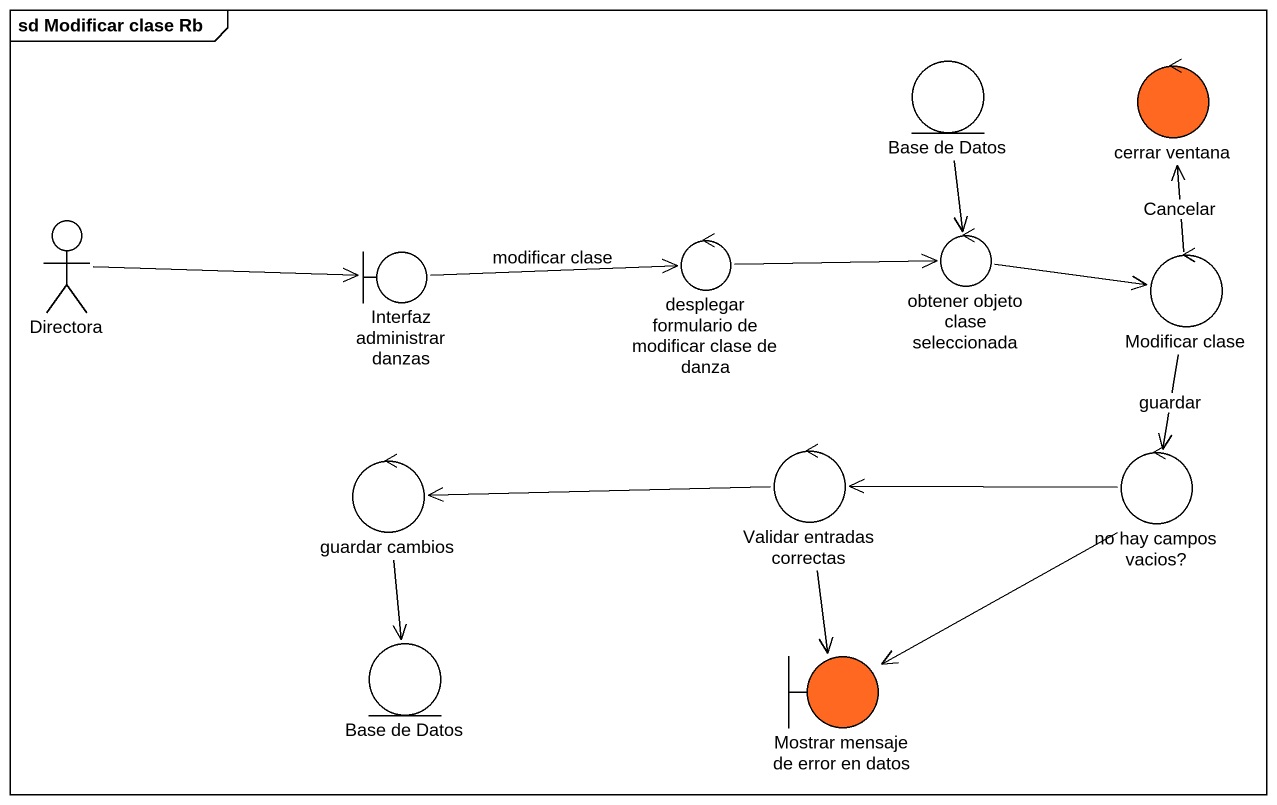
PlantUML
@startuml
mainframe sd Modificar clase Rb
entity "Base de Datos" as Base_de_Datos
control "cerrar ventana" as cerrar_ventana #FF6820
actor Directora
boundary "Interfaz administrar danzas" as Interfaz_administrar_danzas
control "desplegar formulario de modificar clase de danza" as desplegar_formulario_de
control "obtener objeto clase seleccionada" as obtener_objeto_clase
control "Modificar clase" as Modificar_clase
control "guardar cambios" as guardar_cambios
control "Validar entradas correctas" as Validar_entradas_correctas
control "no hay campos vacios?" as no_hay_campos_vacios
entity "Base de Datos" as Base_de_Datos_2
boundary "Mostrar mensaje de error en datos" as Mostrar_mensaje_de_error_en #FF6820
Base_de_Datos --> obtener_objeto_clase
Directora -right-> Interfaz_administrar_danzas
Interfaz_administrar_danzas -right-> desplegar_formulario_de : modificar clase
desplegar_formulario_de -right-> obtener_objeto_clase
obtener_objeto_clase -right-> Modificar_clase
Modificar_clase -up-> cerrar_ventana : Cancelar
guardar_cambios --> Base_de_Datos_2
Validar_entradas_correctas -left-> guardar_cambios
Validar_entradas_correctas --> Mostrar_mensaje_de_error_en
no_hay_campos_vacios <-up- Modificar_clase : guardar
no_hay_campos_vacios -left-> Validar_entradas_correctas
no_hay_campos_vacios --> Mostrar_mensaje_de_error_en
@enduml
